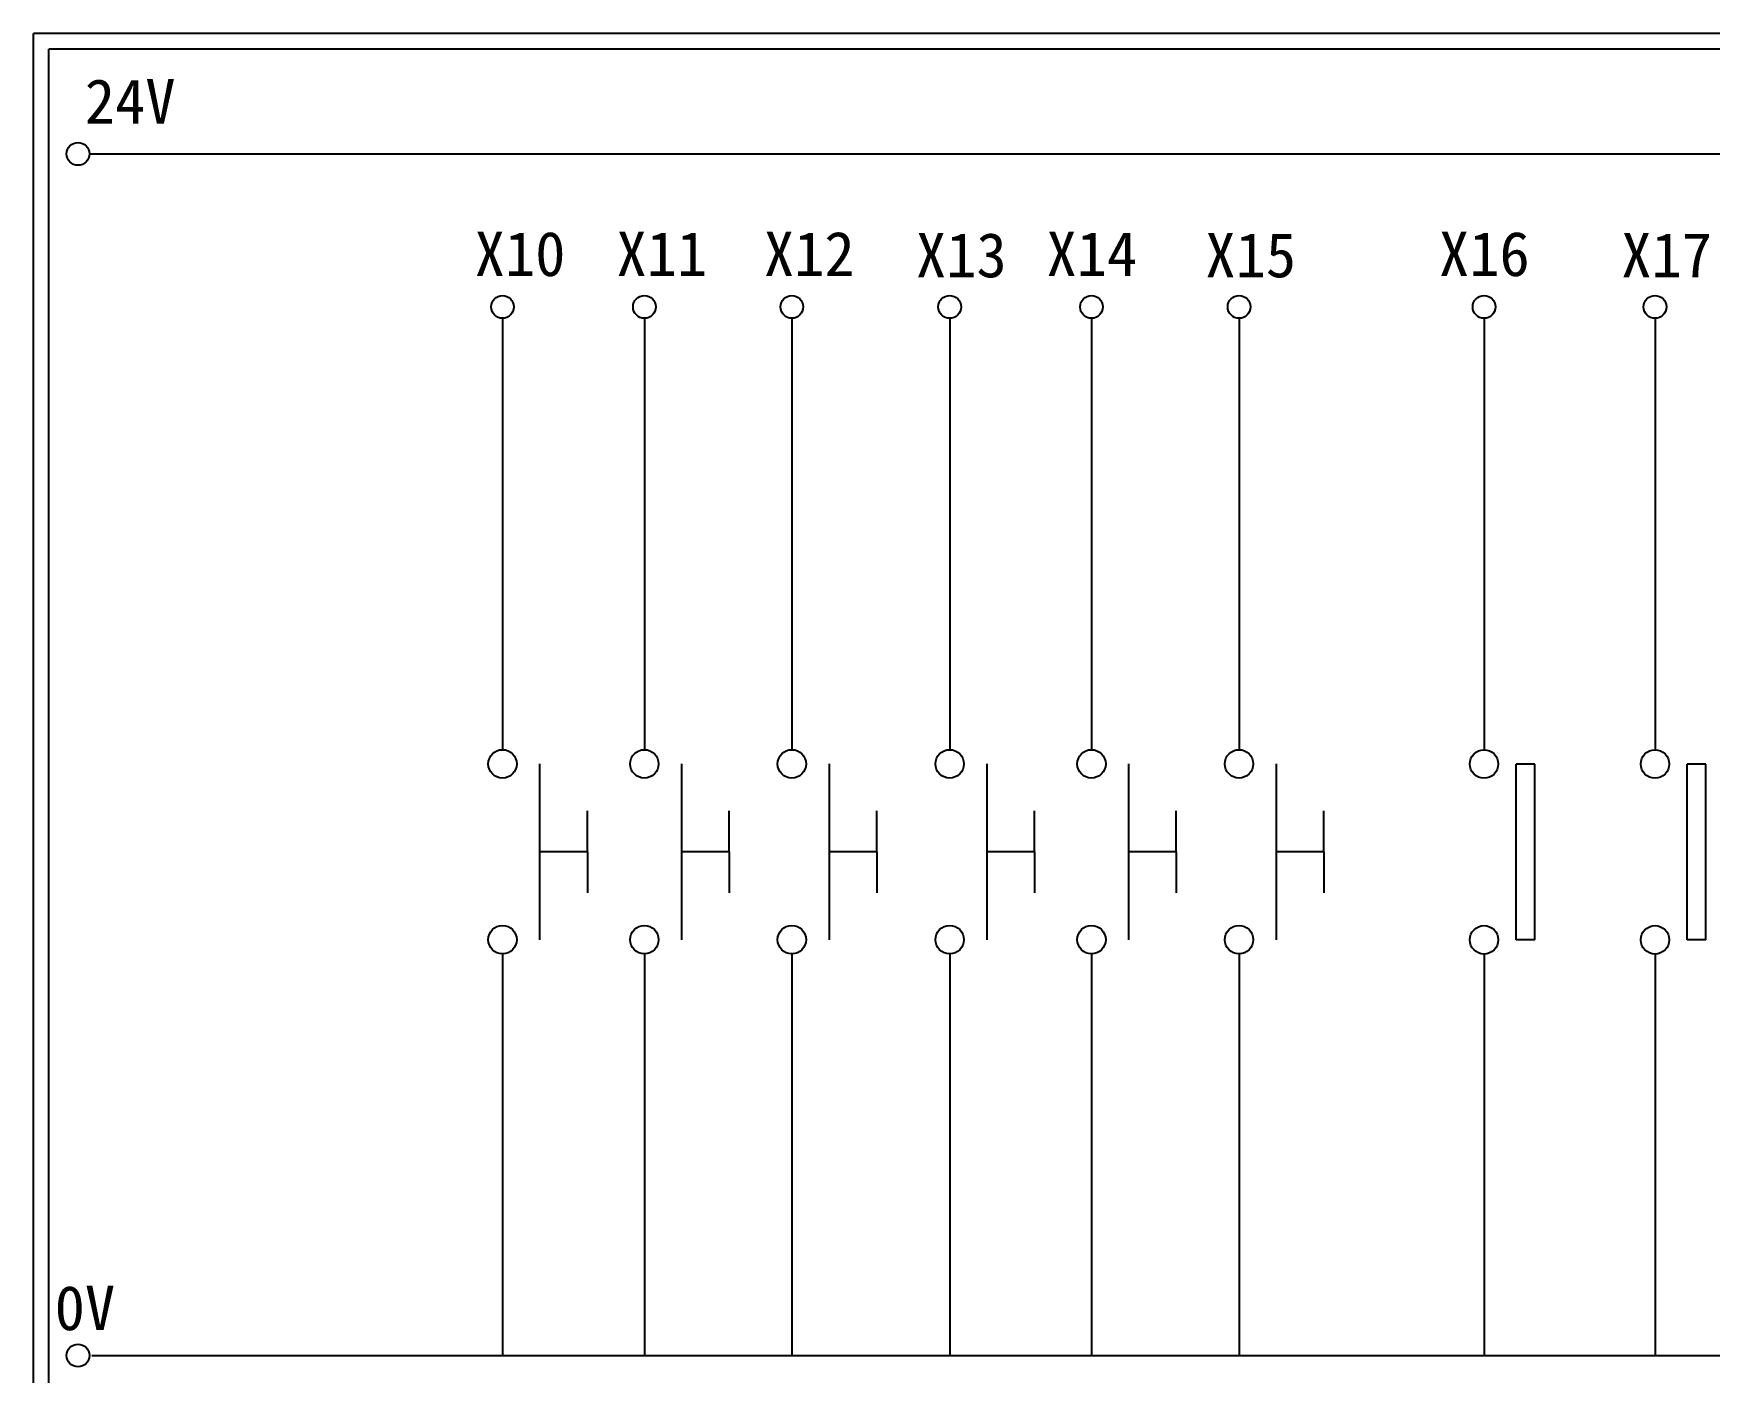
# Model space of a CAD drawing. Extents: x 275 to 562, y 265 to 469.
# Drawn here: x 274.9 to 410.6, y 360.5 to 468.9 of the extents above; entities that cross this region are included whole.
import ezdxf

# ---------------------------------------------------------------- set-up
doc = ezdxf.new("R2010")
doc.units = 0
doc.layers.get('0').update_dxf_attribs({"linetype": 'CONTINUOUS'})
doc.layers.add('圖框層', color=7, linetype='CONTINUOUS')
doc.layers.add('標尺寸層', color=3, linetype='CONTINUOUS')
doc.styles.add('STSL', font='kaiu.ttf')

msp = doc.modelspace()

# ---------------------------------------------------------------- linework, layer by layer
for p, q in [((396.46, 409.78), (394.95, 409.78)), ((410.3, 409.78), (408.79, 409.78)), ((319.75, 402.67), (319.75, 405.98)), ((331.23, 402.67), (331.23, 405.98)), ((343.17, 402.67), (343.17, 405.98)), ((355.95, 402.67), (355.95, 405.98)), ((367.43, 402.67), (367.43, 405.98)), ((379.38, 402.67), (379.38, 405.98)), ((319.75, 402.67), (319.75, 399.36)), ((331.23, 402.67), (331.23, 399.36)), ((343.17, 402.67), (343.17, 399.36)), ((355.95, 402.67), (355.95, 399.36)), ((367.43, 402.67), (367.43, 399.36)), ((379.38, 402.67), (379.38, 399.36)), ((396.46, 395.55), (394.95, 395.55)), ((410.3, 395.55), (408.79, 395.55))]:
    msp.add_line(p, q)
at = {"layer": '圖框層', "color": 7}
for p, q in [((561.9, 468.91), (274.9, 468.91)), ((274.9, 264.95), (274.9, 468.91)), ((560.65, 467.66), (276.15, 467.66)), ((276.15, 266.2), (276.15, 467.66))]:
    msp.add_line(p, q, dxfattribs=at)
at = {"layer": '標尺寸層', "color": 7}
for p, q in [((279.42, 459.17), (557.02, 459.17)), ((312.87, 445.86), (312.87, 410.94)), ((324.36, 445.86), (324.36, 410.94)), ((336.3, 445.86), (336.3, 410.94)), ((349.08, 445.86), (349.08, 410.94)), ((360.56, 445.86), (360.56, 410.94)), ((372.51, 445.86), (372.51, 410.94)), ((392.35, 445.86), (392.35, 410.93)), ((406.19, 445.86), (406.19, 410.93)), ((315.88, 409.79), (315.88, 395.56)), ((327.36, 409.79), (327.36, 395.56)), ((339.31, 409.79), (339.31, 395.56)), ((352.08, 409.79), (352.08, 395.56)), ((363.57, 409.79), (363.57, 395.56)), ((375.51, 409.79), (375.51, 395.56)), ((394.95, 395.55), (394.95, 409.78)), ((396.46, 395.55), (396.46, 409.78)), ((408.79, 395.55), (408.79, 409.78)), ((410.3, 395.55), (410.3, 409.78)), ((319.75, 402.67), (315.88, 402.67)), ((331.23, 402.67), (327.36, 402.67)), ((343.17, 402.67), (339.31, 402.67)), ((355.95, 402.67), (352.08, 402.67)), ((367.43, 402.67), (363.57, 402.67)), ((379.38, 402.67), (375.51, 402.67)), ((312.87, 394.41), (312.87, 361.9)), ((324.36, 394.41), (324.36, 361.9)), ((336.3, 394.41), (336.3, 361.9)), ((349.08, 394.41), (349.08, 361.9)), ((360.56, 394.41), (360.56, 361.9)), ((372.51, 394.41), (372.51, 361.9)), ((392.35, 394.41), (392.35, 361.9)), ((392.35, 394.4), (392.35, 361.9)), ((406.19, 394.41), (406.19, 361.9)), ((406.19, 394.4), (406.19, 361.9)), ((279.63, 361.9), (557.5, 361.9))]:
    msp.add_line(p, q, dxfattribs=at)
for centre, radius in [((278.5, 459.17), 0.92), ((312.87, 446.78), 0.92), ((324.36, 446.78), 0.92), ((336.3, 446.78), 0.92), ((349.08, 446.78), 0.92), ((349.08, 446.78), 0.92), ((360.56, 446.78), 0.92), ((372.51, 446.78), 0.92), ((372.51, 446.78), 0.92), ((392.35, 446.78), 0.92), ((406.19, 446.78), 0.92), ((406.19, 446.78), 0.92), ((312.87, 409.79), 1.15), ((324.36, 409.79), 1.15), ((336.3, 409.79), 1.15), ((349.08, 409.79), 1.15), ((360.56, 409.79), 1.15), ((372.51, 409.79), 1.15), ((392.35, 409.78), 1.15), ((406.19, 409.78), 1.15), ((312.87, 395.56), 1.15), ((324.36, 395.56), 1.15), ((336.3, 395.56), 1.15), ((349.08, 395.56), 1.15), ((360.56, 395.56), 1.15), ((372.51, 395.56), 1.15), ((392.35, 395.55), 1.15), ((406.19, 395.55), 1.15), ((278.5, 361.9), 0.92)]:
    msp.add_circle(centre, radius, dxfattribs=at)

# ---------------------------------------------------------------- texts
at = {"layer": '圖框層', "color": 4, "style": 'STSL'}
for s, p in [('24V', (279.05, 461.63)), ('X10', (310.62, 449.28)), ('X11', (322.1, 449.28)), ('X12', (334.04, 449.28)), ('X13', (346.35, 449.18)), ('X14', (356.92, 449.28)), ('X15', (369.78, 449.18)), ('X16', (388.7, 449.28)), ('X17', (403.46, 449.18)), ('0V', (276.61, 363.95))]:
    msp.add_text(s, height=3.6, dxfattribs=at).set_placement(p)

doc.saveas('drawing.dxf')
